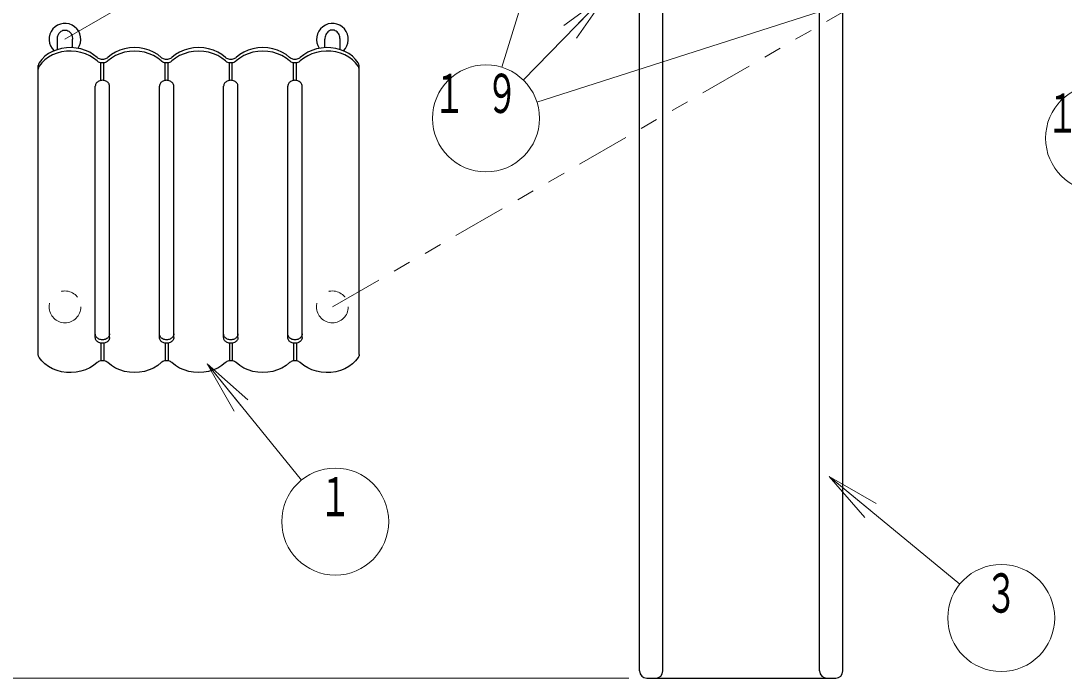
# Model space of a CAD drawing. Units: millimetres on the paper, scale 1:50. Extents: x -507 to 0, y -594 to 257.
# Drawn here: x -326.1 to -267.6, y 99.8 to 136.6 of the extents above; entities that cross this region are included whole.
import ezdxf
from ezdxf.enums import TextEntityAlignment as Align

# ---------------------------------------------------------------- set-up
doc = ezdxf.new("R2010")
doc.units = ezdxf.units.MM
doc.linetypes.add('USER3', pattern=[8, 3, -1, 1, -1, 1, -1])
doc.layers.add('1_50', color=7, linetype='Continuous', lineweight=25)
doc.styles.add('ＭＳ ゴシック', font='')
doc.styles.get('ＭＳ ゴシック').set_extended_font_data('MS Gothic')

msp = doc.modelspace()

# ---------------------------------------------------------------- linework, layer by layer
at = {"layer": '1_50', "linetype": 'USER3', "lineweight": 13}
for p, q in [((-323.634, 135.563), (-293.205, 153.131)), ((-308.634, 120.563), (-278.205, 138.131))]:
    msp.add_line(p, q, dxfattribs=at)
at = {"layer": '1_50', "lineweight": 13}
for p, q in [((-293.205, 153.131), (-299.134, 133.997)), ((-293.205, 138.131), (-297.928, 133.281)), ((-278.205, 138.131), (-297.165, 132.048)), ((-295.656, 136.331), (-293.205, 138.131)), ((-293.205, 138.131), (-295.298, 135.982)), ((-293.205, 138.131), (-294.94, 135.633)), ((-314.153, 114.723), (-315.657, 117.367)), ((-315.657, 117.367), (-313.377, 115.354)), ((-315.657, 117.367), (-313.765, 115.039)), ((-315.657, 117.367), (-310.367, 110.856)), ((-278.77, 108.76), (-280.77, 111.051)), ((-280.77, 111.051), (-278.135, 109.532)), ((-280.77, 111.051), (-278.452, 109.146)), ((-280.77, 111.051), (-273.439, 105.027)), ((-292.005, 99.751), (-348.698, 99.751))]:
    msp.add_line(p, q, dxfattribs=at)
at = {"layer": '1_50'}
for p, q in [((-291.405, 100.151), (-291.405, 137.651)), ((-290.105, 100.151), (-290.105, 137.651)), ((-281.305, 100.151), (-281.305, 137.651)), ((-280.005, 100.151), (-280.005, 137.651)), ((-324.061, 134.985), (-324.061, 135.563)), ((-323.207, 135.094), (-323.207, 135.563)), ((-309.061, 135.094), (-309.061, 135.563)), ((-308.207, 134.985), (-308.207, 135.563)), ((-291.005, 99.751), (-280.405, 99.751))]:
    msp.add_line(p, q, dxfattribs=at)
at = {"layer": '1_50', "color": 131}
for p, q in [((-325.134, 117.885), (-325.134, 134.093)), ((-321.614, 133.257), (-321.614, 134.242)), ((-321.454, 133.257), (-321.454, 134.242)), ((-318.014, 133.257), (-318.014, 134.242)), ((-317.854, 133.257), (-317.854, 134.242)), ((-314.414, 133.257), (-314.414, 134.242)), ((-314.254, 133.257), (-314.254, 134.242)), ((-310.814, 133.257), (-310.814, 134.242)), ((-310.654, 133.257), (-310.654, 134.242)), ((-307.134, 117.885), (-307.134, 134.093)), ((-321.934, 118.847), (-321.934, 132.936)), ((-321.134, 118.847), (-321.134, 132.936)), ((-318.334, 118.847), (-318.334, 132.936)), ((-317.534, 118.847), (-317.534, 132.936)), ((-314.734, 118.847), (-314.734, 132.936)), ((-313.934, 118.847), (-313.934, 132.936)), ((-311.134, 118.847), (-311.134, 132.936)), ((-310.334, 118.847), (-310.334, 132.936)), ((-321.614, 118.526), (-321.614, 117.54)), ((-321.454, 118.526), (-321.454, 117.54)), ((-318.014, 118.526), (-318.014, 117.54)), ((-317.854, 118.526), (-317.854, 117.54)), ((-314.414, 118.526), (-314.414, 117.54)), ((-314.254, 118.526), (-314.254, 117.54)), ((-310.814, 118.526), (-310.814, 117.54)), ((-310.654, 118.526), (-310.654, 117.54))]:
    msp.add_line(p, q, dxfattribs=at)
at = {"layer": '1_50'}
for points in [[(-324.061, 135.563), (-324.057, 135.631), (-324.046, 135.698), (-324.029, 135.762), (-324.004, 135.824), (-323.973, 135.88), (-323.936, 135.932), (-323.894, 135.977), (-323.848, 136.014), (-323.797, 136.045), (-323.745, 136.066), (-323.69, 136.08), (-323.634, 136.084), (-323.578, 136.08), (-323.524, 136.066), (-323.471, 136.045), (-323.421, 136.014), (-323.374, 135.977), (-323.332, 135.932), (-323.295, 135.88), (-323.264, 135.824), (-323.24, 135.762), (-323.222, 135.698), (-323.211, 135.631), (-323.207, 135.563)], [(-308.207, 135.563), (-308.211, 135.631), (-308.222, 135.698), (-308.24, 135.762), (-308.264, 135.824), (-308.295, 135.88), (-308.332, 135.932), (-308.374, 135.977), (-308.421, 136.014), (-308.471, 136.045), (-308.524, 136.066), (-308.578, 136.08), (-308.634, 136.084), (-308.69, 136.08), (-308.745, 136.066), (-308.797, 136.045), (-308.848, 136.014), (-308.894, 135.977), (-308.936, 135.932), (-308.973, 135.88), (-309.004, 135.824), (-309.029, 135.762), (-309.046, 135.698), (-309.057, 135.631), (-309.061, 135.563)]]:
    msp.add_lwpolyline(points, dxfattribs=at)
at = {"layer": '1_50', "color": 131}
for points in [[(-321.834, 134.542), (-322.028, 134.7), (-322.247, 134.834), (-322.486, 134.942), (-322.74, 135.023), (-323.006, 135.075), (-323.278, 135.096), (-323.551, 135.087), (-323.82, 135.048), (-324.08, 134.979), (-324.326, 134.882), (-324.553, 134.758), (-324.758, 134.609), (-324.936, 134.44), (-325.084, 134.252)], [(-321.834, 134.347), (-322.028, 134.504), (-322.247, 134.638), (-322.486, 134.747), (-322.74, 134.828), (-323.006, 134.879), (-323.278, 134.901), (-323.551, 134.892), (-323.82, 134.852), (-324.08, 134.783), (-324.326, 134.686), (-324.553, 134.562), (-324.758, 134.414), (-324.936, 134.244), (-325.084, 134.056)], [(-318.234, 134.542), (-318.435, 134.705), (-318.663, 134.842), (-318.911, 134.952), (-319.176, 135.032), (-319.452, 135.081), (-319.734, 135.097), (-320.016, 135.081), (-320.292, 135.032), (-320.557, 134.952), (-320.806, 134.842), (-321.033, 134.705), (-321.234, 134.542)], [(-318.234, 134.347), (-318.435, 134.509), (-318.663, 134.646), (-318.911, 134.756), (-319.176, 134.836), (-319.452, 134.885), (-319.734, 134.901), (-320.016, 134.885), (-320.292, 134.836), (-320.557, 134.756), (-320.806, 134.646), (-321.033, 134.509), (-321.234, 134.347)], [(-314.634, 134.542), (-314.835, 134.705), (-315.063, 134.842), (-315.311, 134.952), (-315.576, 135.032), (-315.852, 135.081), (-316.134, 135.097), (-316.416, 135.081), (-316.692, 135.032), (-316.957, 134.952), (-317.206, 134.842), (-317.433, 134.705), (-317.634, 134.542)], [(-314.634, 134.347), (-314.835, 134.509), (-315.063, 134.646), (-315.311, 134.756), (-315.576, 134.836), (-315.852, 134.885), (-316.134, 134.901), (-316.416, 134.885), (-316.692, 134.836), (-316.957, 134.756), (-317.206, 134.646), (-317.433, 134.509), (-317.634, 134.347)], [(-311.034, 134.542), (-311.235, 134.705), (-311.463, 134.842), (-311.711, 134.952), (-311.976, 135.032), (-312.252, 135.081), (-312.534, 135.097), (-312.816, 135.081), (-313.092, 135.032), (-313.357, 134.952), (-313.606, 134.842), (-313.833, 134.705), (-314.034, 134.542)], [(-311.034, 134.347), (-311.235, 134.509), (-311.463, 134.646), (-311.711, 134.756), (-311.976, 134.836), (-312.252, 134.885), (-312.534, 134.901), (-312.816, 134.885), (-313.092, 134.836), (-313.357, 134.756), (-313.606, 134.646), (-313.833, 134.509), (-314.034, 134.347)], [(-307.184, 134.252), (-307.332, 134.44), (-307.51, 134.609), (-307.715, 134.758), (-307.943, 134.882), (-308.188, 134.979), (-308.448, 135.048), (-308.717, 135.087), (-308.99, 135.096), (-309.262, 135.075), (-309.528, 135.023), (-309.782, 134.942), (-310.021, 134.834), (-310.24, 134.7), (-310.434, 134.542)], [(-307.184, 134.056), (-307.332, 134.244), (-307.51, 134.414), (-307.715, 134.562), (-307.943, 134.686), (-308.188, 134.783), (-308.448, 134.852), (-308.717, 134.892), (-308.99, 134.901), (-309.262, 134.879), (-309.528, 134.828), (-309.782, 134.747), (-310.021, 134.638), (-310.24, 134.504), (-310.434, 134.347)], [(-325.084, 134.252), (-325.121, 134.175), (-325.134, 134.093)], [(-325.084, 134.056), (-325.121, 133.98), (-325.134, 133.898)], [(-321.234, 134.542), (-321.274, 134.51), (-321.32, 134.482), (-321.369, 134.461), (-321.422, 134.445), (-321.478, 134.435), (-321.534, 134.432), (-321.59, 134.435), (-321.646, 134.445), (-321.699, 134.461), (-321.748, 134.482), (-321.794, 134.51), (-321.834, 134.542)], [(-321.234, 134.347), (-321.274, 134.314), (-321.32, 134.287), (-321.369, 134.265), (-321.422, 134.249), (-321.478, 134.239), (-321.534, 134.236), (-321.59, 134.239), (-321.646, 134.249), (-321.699, 134.265), (-321.748, 134.287), (-321.794, 134.314), (-321.834, 134.347)], [(-317.634, 134.542), (-317.674, 134.51), (-317.72, 134.482), (-317.769, 134.461), (-317.822, 134.445), (-317.878, 134.435), (-317.934, 134.432), (-317.99, 134.435), (-318.046, 134.445), (-318.099, 134.461), (-318.148, 134.482), (-318.194, 134.51), (-318.234, 134.542)], [(-317.634, 134.347), (-317.674, 134.314), (-317.72, 134.287), (-317.769, 134.265), (-317.822, 134.249), (-317.878, 134.239), (-317.934, 134.236), (-317.99, 134.239), (-318.046, 134.249), (-318.099, 134.265), (-318.148, 134.287), (-318.194, 134.314), (-318.234, 134.347)], [(-314.034, 134.542), (-314.074, 134.51), (-314.12, 134.482), (-314.169, 134.461), (-314.222, 134.445), (-314.278, 134.435), (-314.334, 134.432), (-314.39, 134.435), (-314.446, 134.445), (-314.499, 134.461), (-314.548, 134.482), (-314.594, 134.51), (-314.634, 134.542)], [(-314.034, 134.347), (-314.074, 134.314), (-314.12, 134.287), (-314.169, 134.265), (-314.222, 134.249), (-314.278, 134.239), (-314.334, 134.236), (-314.39, 134.239), (-314.446, 134.249), (-314.499, 134.265), (-314.548, 134.287), (-314.594, 134.314), (-314.634, 134.347)], [(-310.434, 134.542), (-310.474, 134.51), (-310.52, 134.482), (-310.569, 134.461), (-310.622, 134.445), (-310.678, 134.435), (-310.734, 134.432), (-310.79, 134.435), (-310.846, 134.445), (-310.899, 134.461), (-310.948, 134.482), (-310.994, 134.51), (-311.034, 134.542)], [(-310.434, 134.347), (-310.474, 134.314), (-310.52, 134.287), (-310.569, 134.265), (-310.622, 134.249), (-310.678, 134.239), (-310.734, 134.236), (-310.79, 134.239), (-310.846, 134.249), (-310.899, 134.265), (-310.948, 134.287), (-310.994, 134.314), (-311.034, 134.347)], [(-307.134, 134.093), (-307.147, 134.175), (-307.184, 134.252)], [(-307.134, 133.898), (-307.147, 133.98), (-307.184, 134.056)], [(-321.134, 132.936), (-321.137, 132.978), (-321.148, 133.02), (-321.164, 133.061), (-321.188, 133.099), (-321.217, 133.135), (-321.251, 133.167), (-321.291, 133.195), (-321.334, 133.219), (-321.381, 133.238), (-321.431, 133.252), (-321.482, 133.26), (-321.534, 133.263), (-321.586, 133.26), (-321.638, 133.252), (-321.687, 133.238), (-321.734, 133.219), (-321.778, 133.195), (-321.817, 133.167), (-321.851, 133.135), (-321.88, 133.099), (-321.904, 133.061), (-321.92, 133.02), (-321.931, 132.978), (-321.934, 132.936)], [(-317.534, 132.936), (-317.537, 132.978), (-317.548, 133.02), (-317.564, 133.061), (-317.588, 133.099), (-317.617, 133.135), (-317.651, 133.167), (-317.691, 133.195), (-317.734, 133.219), (-317.781, 133.238), (-317.831, 133.252), (-317.882, 133.26), (-317.934, 133.263), (-317.986, 133.26), (-318.038, 133.252), (-318.087, 133.238), (-318.134, 133.219), (-318.178, 133.195), (-318.217, 133.167), (-318.251, 133.135), (-318.28, 133.099), (-318.304, 133.061), (-318.32, 133.02), (-318.331, 132.978), (-318.334, 132.936)], [(-313.934, 132.936), (-313.937, 132.978), (-313.948, 133.02), (-313.964, 133.061), (-313.988, 133.099), (-314.017, 133.135), (-314.051, 133.167), (-314.091, 133.195), (-314.134, 133.219), (-314.181, 133.238), (-314.231, 133.252), (-314.282, 133.26), (-314.334, 133.263), (-314.386, 133.26), (-314.438, 133.252), (-314.487, 133.238), (-314.534, 133.219), (-314.578, 133.195), (-314.617, 133.167), (-314.651, 133.135), (-314.68, 133.099), (-314.704, 133.061), (-314.72, 133.02), (-314.731, 132.978), (-314.734, 132.936)], [(-310.334, 132.936), (-310.337, 132.978), (-310.348, 133.02), (-310.364, 133.061), (-310.388, 133.099), (-310.417, 133.135), (-310.451, 133.167), (-310.491, 133.195), (-310.534, 133.219), (-310.581, 133.238), (-310.631, 133.252), (-310.682, 133.26), (-310.734, 133.263), (-310.786, 133.26), (-310.838, 133.252), (-310.887, 133.238), (-310.934, 133.219), (-310.978, 133.195), (-311.017, 133.167), (-311.051, 133.135), (-311.08, 133.099), (-311.104, 133.061), (-311.12, 133.02), (-311.131, 132.978), (-311.134, 132.936)], [(-321.134, 119.043), (-321.137, 119), (-321.148, 118.958), (-321.164, 118.918), (-321.188, 118.879), (-321.217, 118.843), (-321.251, 118.811), (-321.291, 118.783), (-321.334, 118.759), (-321.381, 118.74), (-321.431, 118.726), (-321.482, 118.718), (-321.534, 118.715), (-321.586, 118.718), (-321.638, 118.726), (-321.687, 118.74), (-321.734, 118.759), (-321.778, 118.783), (-321.817, 118.811), (-321.851, 118.843), (-321.88, 118.879), (-321.904, 118.918), (-321.92, 118.958), (-321.931, 119), (-321.934, 119.043)], [(-321.134, 118.847), (-321.137, 118.804), (-321.148, 118.762), (-321.164, 118.722), (-321.188, 118.683), (-321.217, 118.648), (-321.251, 118.615), (-321.291, 118.587), (-321.334, 118.563), (-321.381, 118.544), (-321.431, 118.531), (-321.482, 118.522), (-321.534, 118.52), (-321.586, 118.522), (-321.638, 118.531), (-321.687, 118.544), (-321.734, 118.563), (-321.778, 118.587), (-321.817, 118.615), (-321.851, 118.648), (-321.88, 118.683), (-321.904, 118.722), (-321.92, 118.762), (-321.931, 118.804), (-321.934, 118.847)], [(-317.534, 119.043), (-317.537, 119), (-317.548, 118.958), (-317.564, 118.918), (-317.588, 118.879), (-317.617, 118.843), (-317.651, 118.811), (-317.691, 118.783), (-317.734, 118.759), (-317.781, 118.74), (-317.831, 118.726), (-317.882, 118.718), (-317.934, 118.715), (-317.986, 118.718), (-318.038, 118.726), (-318.087, 118.74), (-318.134, 118.759), (-318.178, 118.783), (-318.217, 118.811), (-318.251, 118.843), (-318.28, 118.879), (-318.304, 118.918), (-318.32, 118.958), (-318.331, 119), (-318.334, 119.043)], [(-317.534, 118.847), (-317.537, 118.804), (-317.548, 118.762), (-317.564, 118.722), (-317.588, 118.683), (-317.617, 118.648), (-317.651, 118.615), (-317.691, 118.587), (-317.734, 118.563), (-317.781, 118.544), (-317.831, 118.531), (-317.882, 118.522), (-317.934, 118.52), (-317.986, 118.522), (-318.038, 118.531), (-318.087, 118.544), (-318.134, 118.563), (-318.178, 118.587), (-318.217, 118.615), (-318.251, 118.648), (-318.28, 118.683), (-318.304, 118.722), (-318.32, 118.762), (-318.331, 118.804), (-318.334, 118.847)], [(-313.934, 119.043), (-313.937, 119), (-313.948, 118.958), (-313.964, 118.918), (-313.988, 118.879), (-314.017, 118.843), (-314.051, 118.811), (-314.091, 118.783), (-314.134, 118.759), (-314.181, 118.74), (-314.231, 118.726), (-314.282, 118.718), (-314.334, 118.715), (-314.386, 118.718), (-314.438, 118.726), (-314.487, 118.74), (-314.534, 118.759), (-314.578, 118.783), (-314.617, 118.811), (-314.651, 118.843), (-314.68, 118.879), (-314.704, 118.918), (-314.72, 118.958), (-314.731, 119), (-314.734, 119.043)], [(-313.934, 118.847), (-313.937, 118.804), (-313.948, 118.762), (-313.964, 118.722), (-313.988, 118.683), (-314.017, 118.648), (-314.051, 118.615), (-314.091, 118.587), (-314.134, 118.563), (-314.181, 118.544), (-314.231, 118.531), (-314.282, 118.522), (-314.334, 118.52), (-314.386, 118.522), (-314.438, 118.531), (-314.487, 118.544), (-314.534, 118.563), (-314.578, 118.587), (-314.617, 118.615), (-314.651, 118.648), (-314.68, 118.683), (-314.704, 118.722), (-314.72, 118.762), (-314.731, 118.804), (-314.734, 118.847)], [(-310.334, 119.043), (-310.337, 119), (-310.348, 118.958), (-310.364, 118.918), (-310.388, 118.879), (-310.417, 118.843), (-310.451, 118.811), (-310.491, 118.783), (-310.534, 118.759), (-310.581, 118.74), (-310.631, 118.726), (-310.682, 118.718), (-310.734, 118.715), (-310.786, 118.718), (-310.838, 118.726), (-310.887, 118.74), (-310.934, 118.759), (-310.978, 118.783), (-311.017, 118.811), (-311.051, 118.843), (-311.08, 118.879), (-311.104, 118.918), (-311.12, 118.958), (-311.131, 119), (-311.134, 119.043)], [(-310.334, 118.847), (-310.337, 118.804), (-310.348, 118.762), (-310.364, 118.722), (-310.388, 118.683), (-310.417, 118.648), (-310.451, 118.615), (-310.491, 118.587), (-310.534, 118.563), (-310.581, 118.544), (-310.631, 118.531), (-310.682, 118.522), (-310.734, 118.52), (-310.786, 118.522), (-310.838, 118.531), (-310.887, 118.544), (-310.934, 118.563), (-310.978, 118.587), (-311.017, 118.615), (-311.051, 118.648), (-311.08, 118.683), (-311.104, 118.722), (-311.12, 118.762), (-311.131, 118.804), (-311.134, 118.847)], [(-325.084, 117.726), (-325.121, 117.803), (-325.134, 117.885)], [(-321.834, 117.436), (-322.028, 117.279), (-322.247, 117.144), (-322.486, 117.036), (-322.74, 116.955), (-323.006, 116.903), (-323.278, 116.882), (-323.551, 116.891), (-323.82, 116.93), (-324.08, 116.999), (-324.326, 117.097), (-324.553, 117.221), (-324.758, 117.369), (-324.936, 117.539), (-325.084, 117.726)], [(-307.184, 117.726), (-307.332, 117.539), (-307.51, 117.369), (-307.715, 117.221), (-307.943, 117.097), (-308.188, 116.999), (-308.448, 116.93), (-308.717, 116.891), (-308.99, 116.882), (-309.262, 116.903), (-309.528, 116.955), (-309.782, 117.036), (-310.021, 117.144), (-310.24, 117.279), (-310.434, 117.436)], [(-307.134, 117.885), (-307.136, 117.854), (-307.141, 117.822), (-307.151, 117.792), (-307.163, 117.762), (-307.173, 117.744), (-307.184, 117.726)], [(-321.234, 117.436), (-321.274, 117.468), (-321.32, 117.496), (-321.369, 117.518), (-321.422, 117.534), (-321.478, 117.544), (-321.534, 117.547), (-321.59, 117.544), (-321.646, 117.534), (-321.699, 117.518), (-321.748, 117.496), (-321.794, 117.468), (-321.834, 117.436)], [(-318.234, 117.436), (-318.435, 117.274), (-318.663, 117.136), (-318.911, 117.026), (-319.176, 116.946), (-319.452, 116.898), (-319.734, 116.881), (-320.016, 116.898), (-320.292, 116.946), (-320.557, 117.026), (-320.806, 117.136), (-321.033, 117.274), (-321.234, 117.436)], [(-317.634, 117.436), (-317.674, 117.468), (-317.72, 117.496), (-317.769, 117.518), (-317.822, 117.534), (-317.878, 117.544), (-317.934, 117.547), (-317.99, 117.544), (-318.046, 117.534), (-318.099, 117.518), (-318.148, 117.496), (-318.194, 117.468), (-318.234, 117.436)], [(-314.634, 117.436), (-314.835, 117.274), (-315.063, 117.136), (-315.311, 117.026), (-315.576, 116.946), (-315.852, 116.898), (-316.134, 116.881), (-316.416, 116.898), (-316.692, 116.946), (-316.957, 117.026), (-317.206, 117.136), (-317.433, 117.274), (-317.634, 117.436)], [(-314.034, 117.436), (-314.074, 117.468), (-314.12, 117.496), (-314.169, 117.518), (-314.222, 117.534), (-314.278, 117.544), (-314.334, 117.547), (-314.39, 117.544), (-314.446, 117.534), (-314.499, 117.518), (-314.548, 117.496), (-314.594, 117.468), (-314.634, 117.436)], [(-311.034, 117.436), (-311.235, 117.274), (-311.463, 117.136), (-311.711, 117.026), (-311.976, 116.946), (-312.252, 116.898), (-312.534, 116.881), (-312.816, 116.898), (-313.092, 116.946), (-313.357, 117.026), (-313.606, 117.136), (-313.833, 117.274), (-314.034, 117.436)], [(-310.434, 117.436), (-310.474, 117.468), (-310.52, 117.496), (-310.569, 117.518), (-310.622, 117.534), (-310.678, 117.544), (-310.734, 117.547), (-310.79, 117.544), (-310.846, 117.534), (-310.899, 117.518), (-310.948, 117.496), (-310.994, 117.468), (-311.034, 117.436)]]:
    msp.add_lwpolyline(points, dxfattribs=at)
at = {"layer": '1_50', "lineweight": 13}
for centre in [(-300.021, 131.131), (-265.633, 130.022), (-308.475, 108.527), (-271.121, 103.122)]:
    msp.add_circle(centre, 3, dxfattribs=at)
at = {"layer": '1_50', "linetype": 'USER3', "lineweight": 13}
for centre in [(-323.634, 120.563), (-308.634, 120.563)]:
    msp.add_circle(centre, 0.891, dxfattribs=at)
at = {"layer": '1_50'}
for centre, radius, start, end in [((-323.634, 135.563), 0.891, 325.47646, 226.52582), ((-308.634, 135.563), 0.891, 313.47418, 214.52354), ((-291.005, 100.151), 0.4, 180, 270), ((-290.505, 100.151), 0.4, 270, 0), ((-280.905, 100.151), 0.4, 180, 270), ((-280.405, 100.151), 0.4, 270, 0)]:
    msp.add_arc(centre, radius, start, end, dxfattribs=at)

# ---------------------------------------------------------------- texts
at = {"layer": '1_50', "style": 'ＭＳ ゴシック', "width": 0.6}
for s, p in [('１', (-308.475, 111.027)), ('３', (-271.121, 105.622))]:
    msp.add_text(s, height=2.199, dxfattribs=at).set_placement(p, align=Align.TOP_CENTER)
at = {"layer": '1_50', "char_height": 2.199, "attachment_point": 2, "style": 'ＭＳ ゴシック'}
for s, insert in [('\\T1.64;\\W0.6;１９', (-300.021, 133.631)), ('\\T1.64;\\W0.6;１１', (-265.633, 132.522))]:
    msp.add_mtext(s, dxfattribs=dict(at, insert=insert))

doc.saveas('drawing.dxf')
